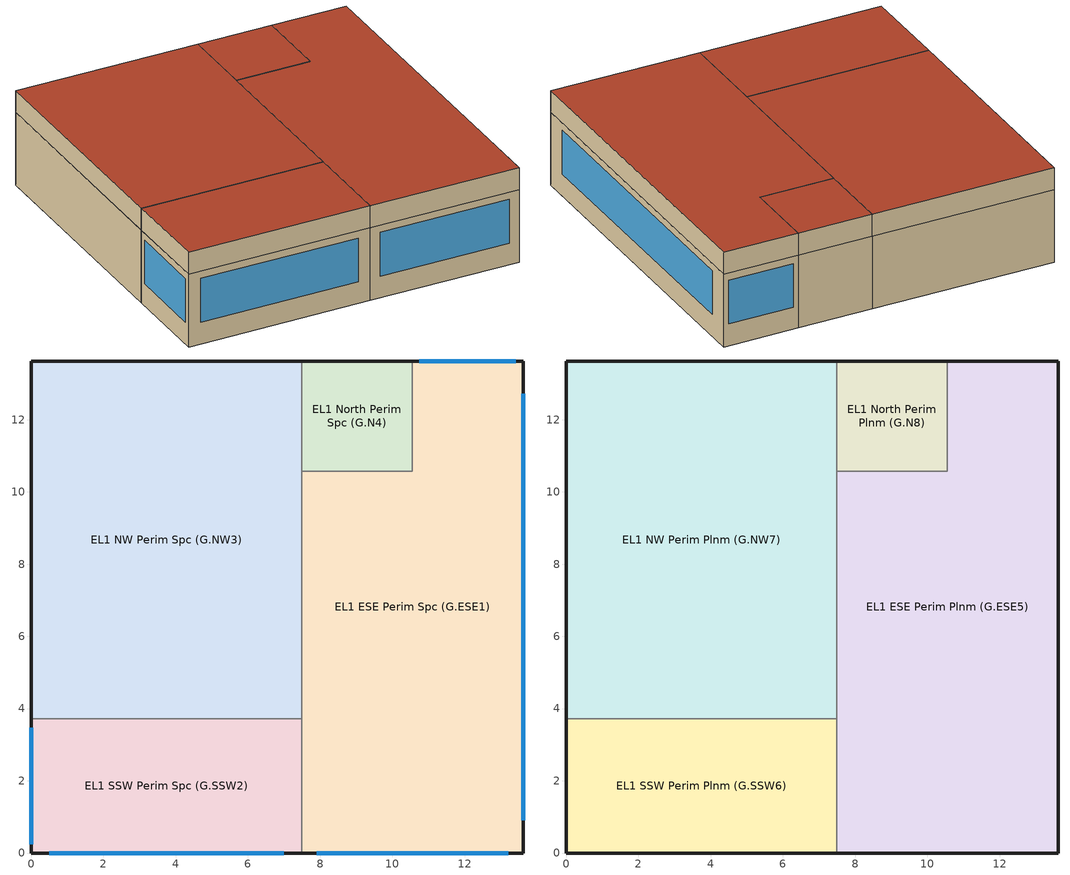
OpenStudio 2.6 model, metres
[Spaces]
EL1 ESE Perim Spc (G.ESE1)
 floor ground: 13.62,13.62 13.62,0 7.5,0 7.5,10.57 10.55,10.57 10.55,13.62 z0
 wall outside: 7.5,0 13.62,0 13.62,13.62 10.55,13.62 z0:3.05
 wall to EL1 North Perim Spc (G.N4): 10.55,13.62 10.55,10.57 7.5,10.57 z0:3.05
 wall to EL1 NW Perim Spc (G.NW3): 7.5,10.57 7.5,3.72 z0:3.05
 wall to EL1 SSW Perim Spc (G.SSW2): 7.5,3.72 7.5,0 z0:3.05
 window: 13.62,0.91 13.62,12.72 / 13.42,13.62 10.75,13.62 / 7.9,0 13.22,0 z0.91:2.74
EL1 North Perim Spc (G.N4)
 floor ground: 10.55,13.62 10.55,10.57 7.5,10.57 7.5,13.62 z0
 wall outside: 10.55,13.62 7.5,13.62 z0:3.05
 wall to EL1 NW Perim Spc (G.NW3): 7.5,13.62 7.5,10.57 z0:3.05
EL1 NW Perim Spc (G.NW3)
 floor ground: 7.5,13.62 7.5,3.72 0,3.72 0,13.62 z0
 wall outside: 7.5,13.62 0,13.62 0,3.72 z0:3.05
 wall to EL1 SSW Perim Spc (G.SSW2): 0,3.72 7.5,3.72 z0:3.05
EL1 SSW Perim Spc (G.SSW2)
 floor ground: 7.5,3.72 7.5,0 0,0 0,3.72 z0
 wall outside: 0,3.72 0,0 7.5,0 z0:3.05
 window: 0.5,0 7,0 / 0,3.47 0,0.25 z0.91:2.74
EL1 ESE Perim Plnm (G.ESE5)
 floor to EL1 ESE Perim Spc (G.ESE1): 13.62,13.62 13.62,0 7.5,0 7.5,10.57 10.55,10.57 10.55,13.62 z3.05
 wall outside: 7.5,0 13.62,0 13.62,13.62 10.55,13.62 z3.05:3.96
 wall to EL1 North Perim Plnm (G.N8): 10.55,13.62 10.55,10.57 7.5,10.57 z3.05:3.96
 wall to EL1 NW Perim Plnm (G.NW7): 7.5,10.57 7.5,3.72 z3.05:3.96
 wall to EL1 SSW Perim Plnm (G.SSW6): 7.5,3.72 7.5,0 z3.05:3.96
 roof outside: 13.62,0 13.62,13.62 10.55,13.62 10.55,10.57 7.5,10.57 7.5,0 z3.96
EL1 SSW Perim Plnm (G.SSW6)
 floor to EL1 SSW Perim Spc (G.SSW2): 7.5,3.72 7.5,0 0,0 0,3.72 z3.05
 wall outside: 0,3.72 0,0 7.5,0 z3.05:3.96
 wall to EL1 NW Perim Plnm (G.NW7): 7.5,3.72 0,3.72 z3.05:3.96
 roof outside: 7.5,0 7.5,3.72 0,3.72 0,0 z3.96
EL1 NW Perim Plnm (G.NW7)
 floor to EL1 NW Perim Spc (G.NW3): 7.5,13.62 7.5,3.72 0,3.72 0,13.62 z3.05
 wall outside: 7.5,13.62 0,13.62 0,3.72 z3.05:3.96
 wall to EL1 North Perim Plnm (G.N8): 7.5,10.57 7.5,13.62 z3.05:3.96
 roof outside: 7.5,3.72 7.5,13.62 0,13.62 0,3.72 z3.96
EL1 North Perim Plnm (G.N8)
 floor to EL1 North Perim Spc (G.N4): 10.55,13.62 10.55,10.57 7.5,10.57 7.5,13.62 z3.05
 wall outside: 10.55,13.62 7.5,13.62 z3.05:3.96
 roof outside: 10.55,10.57 10.55,13.62 7.5,13.62 7.5,10.57 z3.96
[Building]
DEER_RFF: Standards Number of Stories=1; Standards Number of Above Ground Stories=1
[Site]
Site 1
[ClimateZones]
Climate Zone Institution Name 2=CEC; Climate Zone Document Name 2=California Climate Zone Descriptions; Climate Zone Document Year 2=1995
[BuildingStory]
EL1 Ground Flr
[Space] Building Story=EL1 Ground Flr
Name | Space Type | Thermal Zone | Part of Total Floor Area
EL1 ESE Perim Spc (G.ESE1) | Dining | EL1 ESE Perim Spc (G.ESE1) ZN
EL1 SSW Perim Spc (G.SSW2) | LobbyWaiting | EL1 SSW Perim Spc (G.SSW2) ZN
EL1 NW Perim Spc (G.NW3) | Kitchen | EL1 NW Perim Spc (G.NW3) ZN
EL1 North Perim Spc (G.N4) | Restroom | EL1 North Perim Spc (G.N4) ZN
EL1 ESE Perim Plnm (G.ESE5) | Plenum | EL1 ESE Perim Plnm (G.ESE5) ZN | No
EL1 SSW Perim Plnm (G.SSW6) | Plenum | EL1 SSW Perim Plnm (G.SSW6) ZN | No
EL1 NW Perim Plnm (G.NW7) | Plenum | EL1 NW Perim Plnm (G.NW7) ZN | No
EL1 North Perim Plnm (G.N8) | Plenum | EL1 North Perim Plnm (G.N8) ZN | No
[SpaceType] Standards Building Type=RFF
Name | Standards Space Type
Dining | Dining
Kitchen | Kitchen
LobbyWaiting | LobbyWaiting
Restroom | Restroom
Plenum | Plenum
[ThermalZone] Use Ideal Air Loads=No
EL1 ESE Perim Spc (G.ESE1) ZN; EL1 NW Perim Spc (G.NW3) ZN; EL1 SSW Perim Spc (G.SSW2) ZN; EL1 North Perim Plnm (G.N8) ZN; EL1 North Perim Spc (G.N4) ZN; EL1 ESE Perim Plnm (G.ESE5) ZN; EL1 SSW Perim Plnm (G.SSW6) ZN; EL1 NW Perim Plnm (G.NW7) ZN
[Sizing:Zone] Zone Cooling Design Supply Air Temperature Input Method=SupplyAirTemperature; Zone Cooling Design Supply Air Temperature {C}=14; Zone Cooling Design Supply Air Temperature Difference {deltaC}=11.11; Zone Heating Design Supply Air Temperature Input Method=SupplyAirTemperature; Zone Heating Design Supply Air Temperature {C}=40; Zone Heating Design Supply Air Temperature Difference {deltaC}=11.11; Zone Cooling Design Supply Air Humidity Ratio {kg-H2O/kg-air}=0.0085; Zone Heating Design Supply Air Humidity Ratio {kg-H2O/kg-air}=0.008; Cooling Design Air Flow Method=DesignDay; Heating Design Air Flow Method=DesignDay; Account for Dedicated Outdoor Air System=No; Dedicated Outdoor Air System Control Strategy=NeutralSupplyAir; Dedicated Outdoor Air Low Setpoint Temperature for Design {C}=autosize; Dedicated Outdoor Air High Setpoint Temperature for Design {C}=autosize
EL1 ESE Perim Spc (G.ESE1) ZN; EL1 NW Perim Spc (G.NW3) ZN; EL1 SSW Perim Spc (G.SSW2) ZN; EL1 North Perim Plnm (G.N8) ZN; EL1 North Perim Spc (G.N4) ZN; EL1 ESE Perim Plnm (G.ESE5) ZN; EL1 SSW Perim Plnm (G.SSW6) ZN; EL1 NW Perim Plnm (G.NW7) ZN
